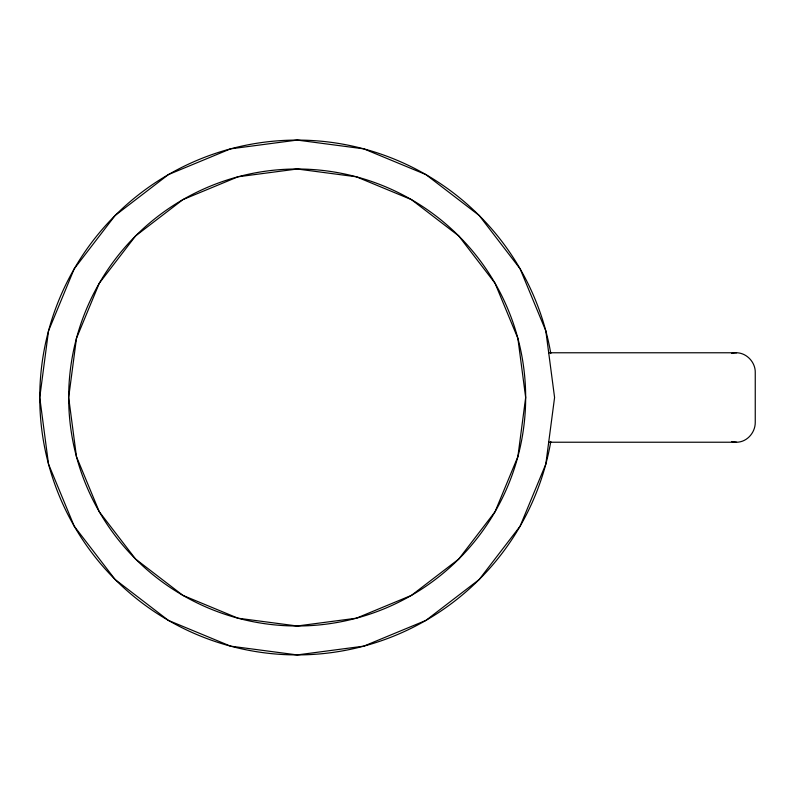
<?xml version="1.0" encoding="UTF-8"?>
<svg xmlns="http://www.w3.org/2000/svg" width="795" height="795" viewBox="0 0 795 795"><rect width="100%" height="100%" fill="white"/><g stroke="black" fill="none" stroke-linecap="round" stroke-linejoin="round"><path stroke-width="1.19" d="M731.738 353.457C743.623 349.919 755.618 360.682 755.25 372.656L755.25 422.344C755.359 432.53 747.022 442.209 736.568 442.229L548.699 442.229M548.699 352.771L736.568 352.771M731.738 441.543L736.568 442.229M550.806 441.454A257.421 257.421 0 0 1 155.929 612.707A257.421 257.421 0 0 1 155.929 182.293A257.421 257.421 0 0 1 550.806 353.546M48.525 330.879L39.75 397.5L48.525 464.121L74.233 526.211L115.146 579.525L168.461 620.428L230.54 646.146L297.171 654.921L363.792 646.146L425.872 620.428L479.186 579.525L520.099 526.211L545.817 464.121L554.582 397.5L545.817 330.879L520.099 268.79L479.186 215.475L425.872 174.572L363.792 148.854L297.171 140.079L230.54 148.854L168.461 174.572L115.146 215.475L74.233 268.79L48.525 330.879M76.459 338.362L68.668 397.5L76.459 456.638L99.286 511.751L135.597 559.074L182.92 595.385L238.023 618.212L297.171 625.993L356.309 618.212L411.413 595.385L458.735 559.074L495.047 511.751L517.873 456.638L525.664 397.5L517.873 338.362L495.047 283.249L458.735 235.926L411.413 199.615L356.309 176.788L297.171 169.007L238.023 176.788L182.92 199.615L135.597 235.926L99.286 283.249L76.459 338.362M182.92 595.385A228.493 228.493 0 0 0 525.664 397.5A228.493 228.493 0 0 0 182.92 199.615A228.493 228.493 0 0 0 182.92 595.385"/></g></svg>
